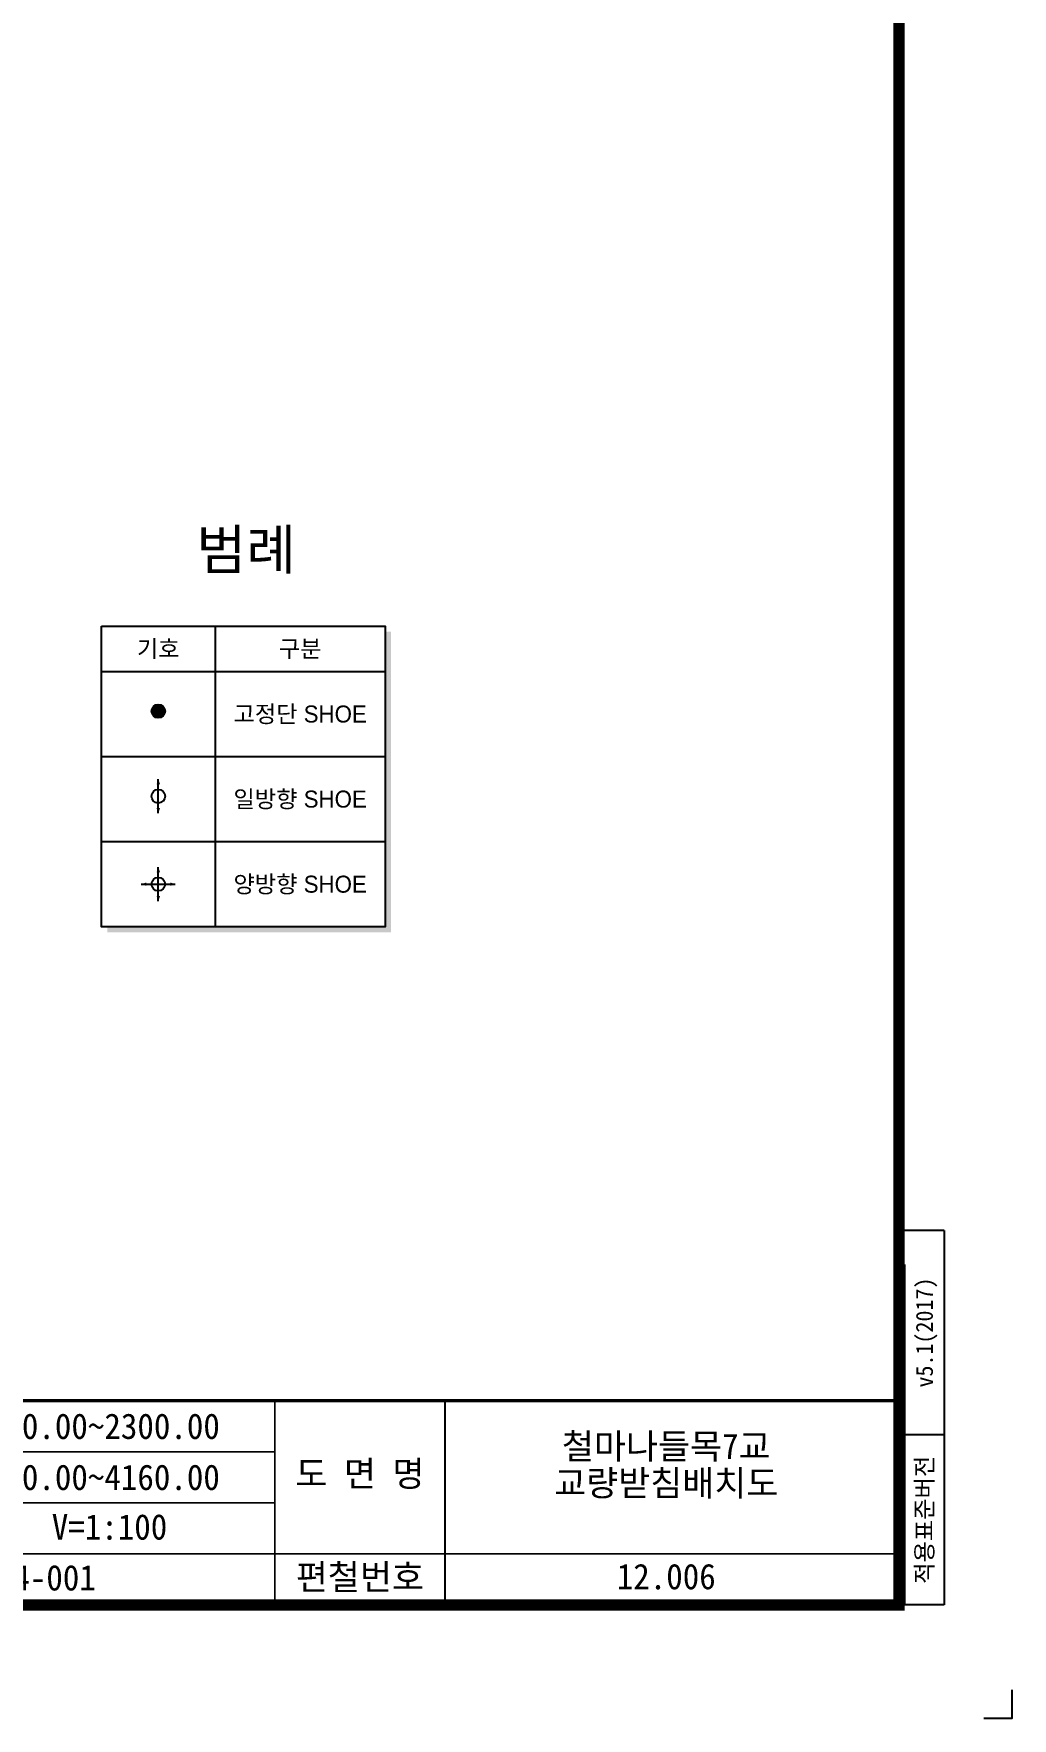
# Model space of a CAD drawing. Header units: feet. Extents: x 0 to 84100, y 0 to 59400.
# Drawn here: x 66850 to 84100, y 0 to 29700 of the extents above; entities that cross this region are included whole.
import ezdxf
from ezdxf.enums import TextEntityAlignment as Align

# ---------------------------------------------------------------- set-up
doc = ezdxf.new("R2010")
doc.units = ezdxf.units.FT
doc.header["$LTSCALE"] = 550
doc.header["$MEASUREMENT"] = 0
for name, color, linetype in [('CS-CONC-LEAN', 3, 'CONTINUOUS'), ('CS-TABL-LIN1', 4, 'CONTINUOUS'), ('CS-TABL-LIN2', 1, 'CONTINUOUS'), ('CS-TABL-TEX1', 6, 'CONTINUOUS'), ('CS-TABL-TEX2', 3, 'CONTINUOUS'), ('CX-BORD-LIN1', 4, 'CONTINUOUS'), ('CX-BORD-LIN2', 3, 'CONTINUOUS'), ('CX-BORD-TEX2', 7, 'CONTINUOUS'), ('CX-BORD-TEX3', 6, 'CONTINUOUS'), ('CX-MISC', 2, 'CONTINUOUS'), ('CZ-TEX1', 6, 'CONTINUOUS')]:
    doc.layers.add(name, color=color, linetype=linetype)
doc.styles.add('A_STANDARD', font='')
doc.styles.add('TB_TEXT', font='')
doc.styles.add('TB_WBTXT', font='')
doc.styles.add('TB_WMTXT', font='')
doc.styles.get('A_STANDARD').set_extended_font_data('Dotum')
doc.styles.get('TB_TEXT').set_extended_font_data('DotumChe')
doc.styles.get('TB_WBTXT').set_extended_font_data('Dotum')
doc.styles.get('TB_WMTXT').set_extended_font_data('DotumChe')

# ---------------------------------------------------------------- blocks, each defined once
blk = doc.blocks.new('CXBLKA1-KHCA')
at = {"layer": 'CX-BORD-LIN1', "const_width": 2}
blk.add_lwpolyline([(796, 0), (0, 0), (0, 554), (796, 554)], close=True, dxfattribs=at)
at = {"layer": 'CX-BORD-LIN1'}
for points, const_width in [([(796, 36), (0, 36)], 0.6), ([(686, 0), (686, 36)], 0.3)]:
    blk.add_lwpolyline(points, dxfattribs=dict(at, const_width=const_width))
at = {"layer": 'CX-BORD-LIN2'}
for p, q in [((804, 66.03), (796, 66.03)), ((804, 66.03), (804, 0)), ((797, 60), (797, 0)), ((804, 30), (796, 30)), ((804, 0), (797, 0))]:
    blk.add_line(p, q, dxfattribs=at)
at = {"layer": 'CX-BORD-LIN2', "const_width": 0.3}
for points in [[(716, 0), (716, 36)], [(686, 27), (558, 27)], [(686, 18), (558, 18)], [(796, 9), (558, 9)]]:
    blk.add_lwpolyline(points, dxfattribs=at)
at = {"layer": 'CX-MISC'}
blk.add_lwpolyline([(811, -20), (816, -20), (816, -15)], dxfattribs=at)
at = {"layer": 'CX-BORD-LIN1', "style": 'TB_TEXT'}
for tag, height, p in [('TR_RNUM5', 3, (285.11, 32.64)), ('TR_RDAT5', 3.5, (317.5, 33)), ('TR_DGN5', 3.5, (451.12, 33)), ('TR_CHK5', 3.5, (491.12, 33)), ('TR_APP5', 3.5, (531.12, 33)), ('TR_RNUM4', 3, (285.11, 26.64)), ('TR_RDAT4', 3.5, (317.5, 27)), ('TR_DGN4', 3.5, (451.12, 27)), ('TR_CHK4', 3.5, (491.12, 27)), ('TR_APP4', 3.5, (531.12, 27)), ('TR_RNUM3', 3, (285.11, 20.64)), ('TR_RDAT3', 3.5, (317.5, 21)), ('TR_DGN3', 3.5, (451.12, 21)), ('TR_CHK3', 3.5, (491.12, 21)), ('TR_APP3', 3.5, (531.12, 21)), ('TR_RNUM2', 3, (285.11, 14.64)), ('TR_RDAT2', 3.5, (317.5, 15)), ('TR_DGN2', 3.5, (451.12, 15)), ('TR_CHK2', 3.5, (491.12, 15)), ('TR_APP2', 3.5, (531.12, 15)), ('TR_RNUM1', 3, (285.11, 8.64)), ('TR_RDAT1', 3.5, (317.5, 9)), ('TR_DGN1', 3.5, (451.12, 9)), ('TR_CHK1', 3.5, (491.12, 9)), ('TR_APP1', 3.5, (531.12, 9))]:
    blk.add_attdef(tag, text='', height=height, dxfattribs=at).set_placement(p, align=Align.MIDDLE_CENTER)
for tag, p in [('TR_RCON5', (342.3, 33)), ('TR_RCON4', (342.3, 27)), ('TR_RCON3', (342.3, 21)), ('TR_RCON2', (342.3, 15)), ('TR_RCON1', (342.3, 9))]:
    blk.add_attdef(tag, text='', height=3.5, dxfattribs=at).set_placement(p, align=Align.MIDDLE_LEFT)
at = {"layer": 'CX-BORD-LIN2', "style": 'TB_TEXT'}
blk.add_text('적용표준버전', height=3, rotation=90, dxfattribs=at).set_placement((800.5, 15), align=Align.MIDDLE_CENTER)
blk.add_attdef('TD_VERSION', text='', height=3, rotation=90, dxfattribs=at).set_placement((800.5, 48.01), align=Align.MIDDLE_CENTER)
at = {"layer": 'CX-BORD-TEX2', "style": 'TB_WMTXT'}
for tag, height, p in [('TB_CNAME', 5, (15.34, 531.83)), ('TB_CSCOP', 4, (16.63, 523.83))]:
    blk.add_attdef(tag, text='', height=height, dxfattribs=at).set_placement(p, align=Align.BOTTOM_LEFT)
at = {"layer": 'CX-BORD-TEX2', "style": 'TB_WBTXT'}
for tag, height, p in [('TB_MTITIL', 10, (398, 533.33)), ('TB_STITL', 7, (398, 518.33))]:
    blk.add_attdef(tag, text='', height=height, dxfattribs=at).set_placement(p, align=Align.MIDDLE_CENTER)
at = {"layer": 'CX-BORD-TEX3', "style": 'TB_TEXT'}
for s, p in [('도 면 명', (701, 23.19)), ('편철번호', (701, 5))]:
    blk.add_text(s, height=4.5, dxfattribs=at).set_placement(p, align=Align.MIDDLE)
for tag, height, p in [('TD_LNDST', 4.5, (215, 31.5)), ('TD_DSECT', 4.5, (605.5, 31.5)), ('TD_DDIST', 4.5, (654.5, 31.5)), ('TD_DNAME_TOP', 4.5, (755, 27.96)), ('TD_CSECT', 4.5, (605.5, 22.5)), ('TD_CDIST', 4.5, (654.5, 22.5)), ('TD_DNAME_MAIN', 4.5, (755, 21.47)), ('TD_CCOMP', 4.5, (215, 13.59)), ('TD_HSCAL', 4.5, (620.88, 13.75)), ('TD_VSCAL', 4.5, (656.86, 13.75)), ('TD_DNAME_BOT', 3, (755, 15.25)), ('TD_FIELD', 4.5, (180, 5.13)), ('TD_CSTEP', 4.5, (250.74, 5.13)), ('TD_DWGCODE', 4.5, (637, 4.79)), ('TD_DWGNO', 4.5, (755, 5))]:
    blk.add_attdef(tag, text='', height=height, dxfattribs=at).set_placement(p, align=Align.MIDDLE_CENTER)
for tag, height, width, p in [('TD_DCOMP', 4.5, 0.95, (215, 22.59)), ('TD_CNAME', 5, 0.78, (65, 7.6))]:
    blk.add_attdef(tag, text='', height=height, dxfattribs=dict(at, width=width)).set_placement(p, align=Align.MIDDLE_CENTER)

msp = doc.modelspace()

# ---------------------------------------------------------------- linework, layer by layer
at = {"layer": 'CS-CONC-LEAN'}
for p, q in [((69046, 15956), (69046, 16556)), ((69046, 14406), (69046, 15006)), ((68746, 14706), (69346, 14706))]:
    msp.add_line(p, q, dxfattribs=at)
at = {"layer": 'CS-CONC-LEAN', "const_width": 120}
msp.add_lwpolyline([(69106, 17756, 1), (68986, 17756, 1)], format="xyb", close=True, dxfattribs=at)
at = {"layer": 'CS-CONC-LEAN'}
for centre in [(69046, 17756), (69046, 16256), (69046, 14706)]:
    msp.add_circle(centre, 120, dxfattribs=at)
for points in [[(69046, 16556), (69016, 16466), (69046, 16556), (69076, 16466)], [(69046, 15956), (69016, 16046), (69046, 15956), (69076, 16046)], [(69046, 15006), (69016, 14916), (69046, 15006), (69076, 14916)], [(68746, 14706), (68836, 14676), (68746, 14706), (68836, 14736)], [(69346, 14706), (69256, 14676), (69346, 14706), (69256, 14736)], [(69046, 14406), (69016, 14496), (69046, 14406), (69076, 14496)]]:
    msp.add_solid(points, dxfattribs=at)
at = {"layer": 'CS-TABL-LIN1'}
msp.add_lwpolyline([(68046, 19256), (73046, 19256), (73046, 13956), (68046, 13956)], close=True, dxfattribs=at)
for points in [[(73046, 19156), (73146, 19156), (73046, 13956), (73146, 13956)], [(68146, 13956), (73146, 13956), (68146, 13856), (73146, 13856)]]:
    msp.add_solid(points, dxfattribs=at)
at = {"layer": 'CS-TABL-LIN2'}
for p, q in [((70046, 19256), (70046, 13956)), ((68046, 18456), (73046, 18456)), ((68046, 16956), (73046, 16956)), ((68046, 15456), (73046, 15456))]:
    msp.add_line(p, q, dxfattribs=at)

# ---------------------------------------------------------------- block references
at = {"layer": 'CX-MISC'}
ref = msp.add_blockref('CXBLKA1-KHCA', (2500, 2000), dxfattribs=dict(at, xscale=100, yscale=100, zscale=100))
ref.add_attrib('TD_DDIST', '0000.00~2300.00', dxfattribs={"layer": 'CX-BORD-TEX3', "height": 450, "style": 'TB_TEXT'}).set_placement((67950, 5150), align=Align.MIDDLE_CENTER)
ref.add_attrib('TD_CDIST', '0000.00~4160.00', dxfattribs={"layer": 'CX-BORD-TEX3', "height": 450, "style": 'TB_TEXT'}).set_placement((67950, 4250), align=Align.MIDDLE_CENTER)
ref.add_attrib('TD_DNAME_MAIN', '교량받침배치도', dxfattribs={"layer": 'CX-BORD-TEX3', "height": 450, "style": 'TB_TEXT'}).set_placement((78000, 4147), align=Align.MIDDLE_CENTER)
ref.add_attrib('TD_DNAME_TOP', '철마나들목7교', dxfattribs={"layer": 'CX-BORD-TEX3', "height": 450, "style": 'TB_TEXT'}).set_placement((78000, 4796), align=Align.MIDDLE_CENTER)
ref.add_attrib('TD_VSCAL', 'V=1:100', dxfattribs={"layer": 'CX-BORD-TEX3', "height": 450, "style": 'TB_TEXT'}).set_placement((68186, 3375), align=Align.MIDDLE_CENTER)
ref.add_attrib('TD_DWGCODE', 'C0051204-001', dxfattribs={"layer": 'CX-BORD-TEX3', "height": 450, "style": 'TB_TEXT'}).set_placement((66200, 2479), align=Align.MIDDLE_CENTER)
ref.add_attrib('TD_DWGNO', '12.006', dxfattribs={"layer": 'CX-BORD-TEX3', "height": 450, "style": 'TB_TEXT'}).set_placement((78000, 2500), align=Align.MIDDLE_CENTER)
ref.add_attrib('TD_VERSION', 'v5.1(2017)', dxfattribs={"layer": 'CX-BORD-LIN2', "height": 300, "rotation": 90, "style": 'TB_TEXT'}).set_placement((82550, 6801), align=Align.MIDDLE_CENTER)

# ---------------------------------------------------------------- texts
at = {"layer": 'CS-TABL-TEX1', "style": 'A_STANDARD'}
for s, p in [('기호', (69046, 18706)), ('구분', (71546, 18706))]:
    msp.add_text(s, height=300, dxfattribs=at).set_placement(p, align=Align.CENTER)
at = {"layer": 'CS-TABL-TEX2', "style": 'A_STANDARD'}
for s, p in [('고정단 SHOE', (71546, 17556)), ('일방향 SHOE', (71546, 16056)), ('양방향 SHOE', (71546, 14556))]:
    msp.add_text(s, height=300, dxfattribs=at).set_placement(p, align=Align.CENTER)
at = {"layer": 'CZ-TEX1', "style": 'A_STANDARD'}
msp.add_text('범례', height=700, dxfattribs=at).set_placement((70596, 20256), align=Align.CENTER)

doc.saveas('drawing.dxf')
